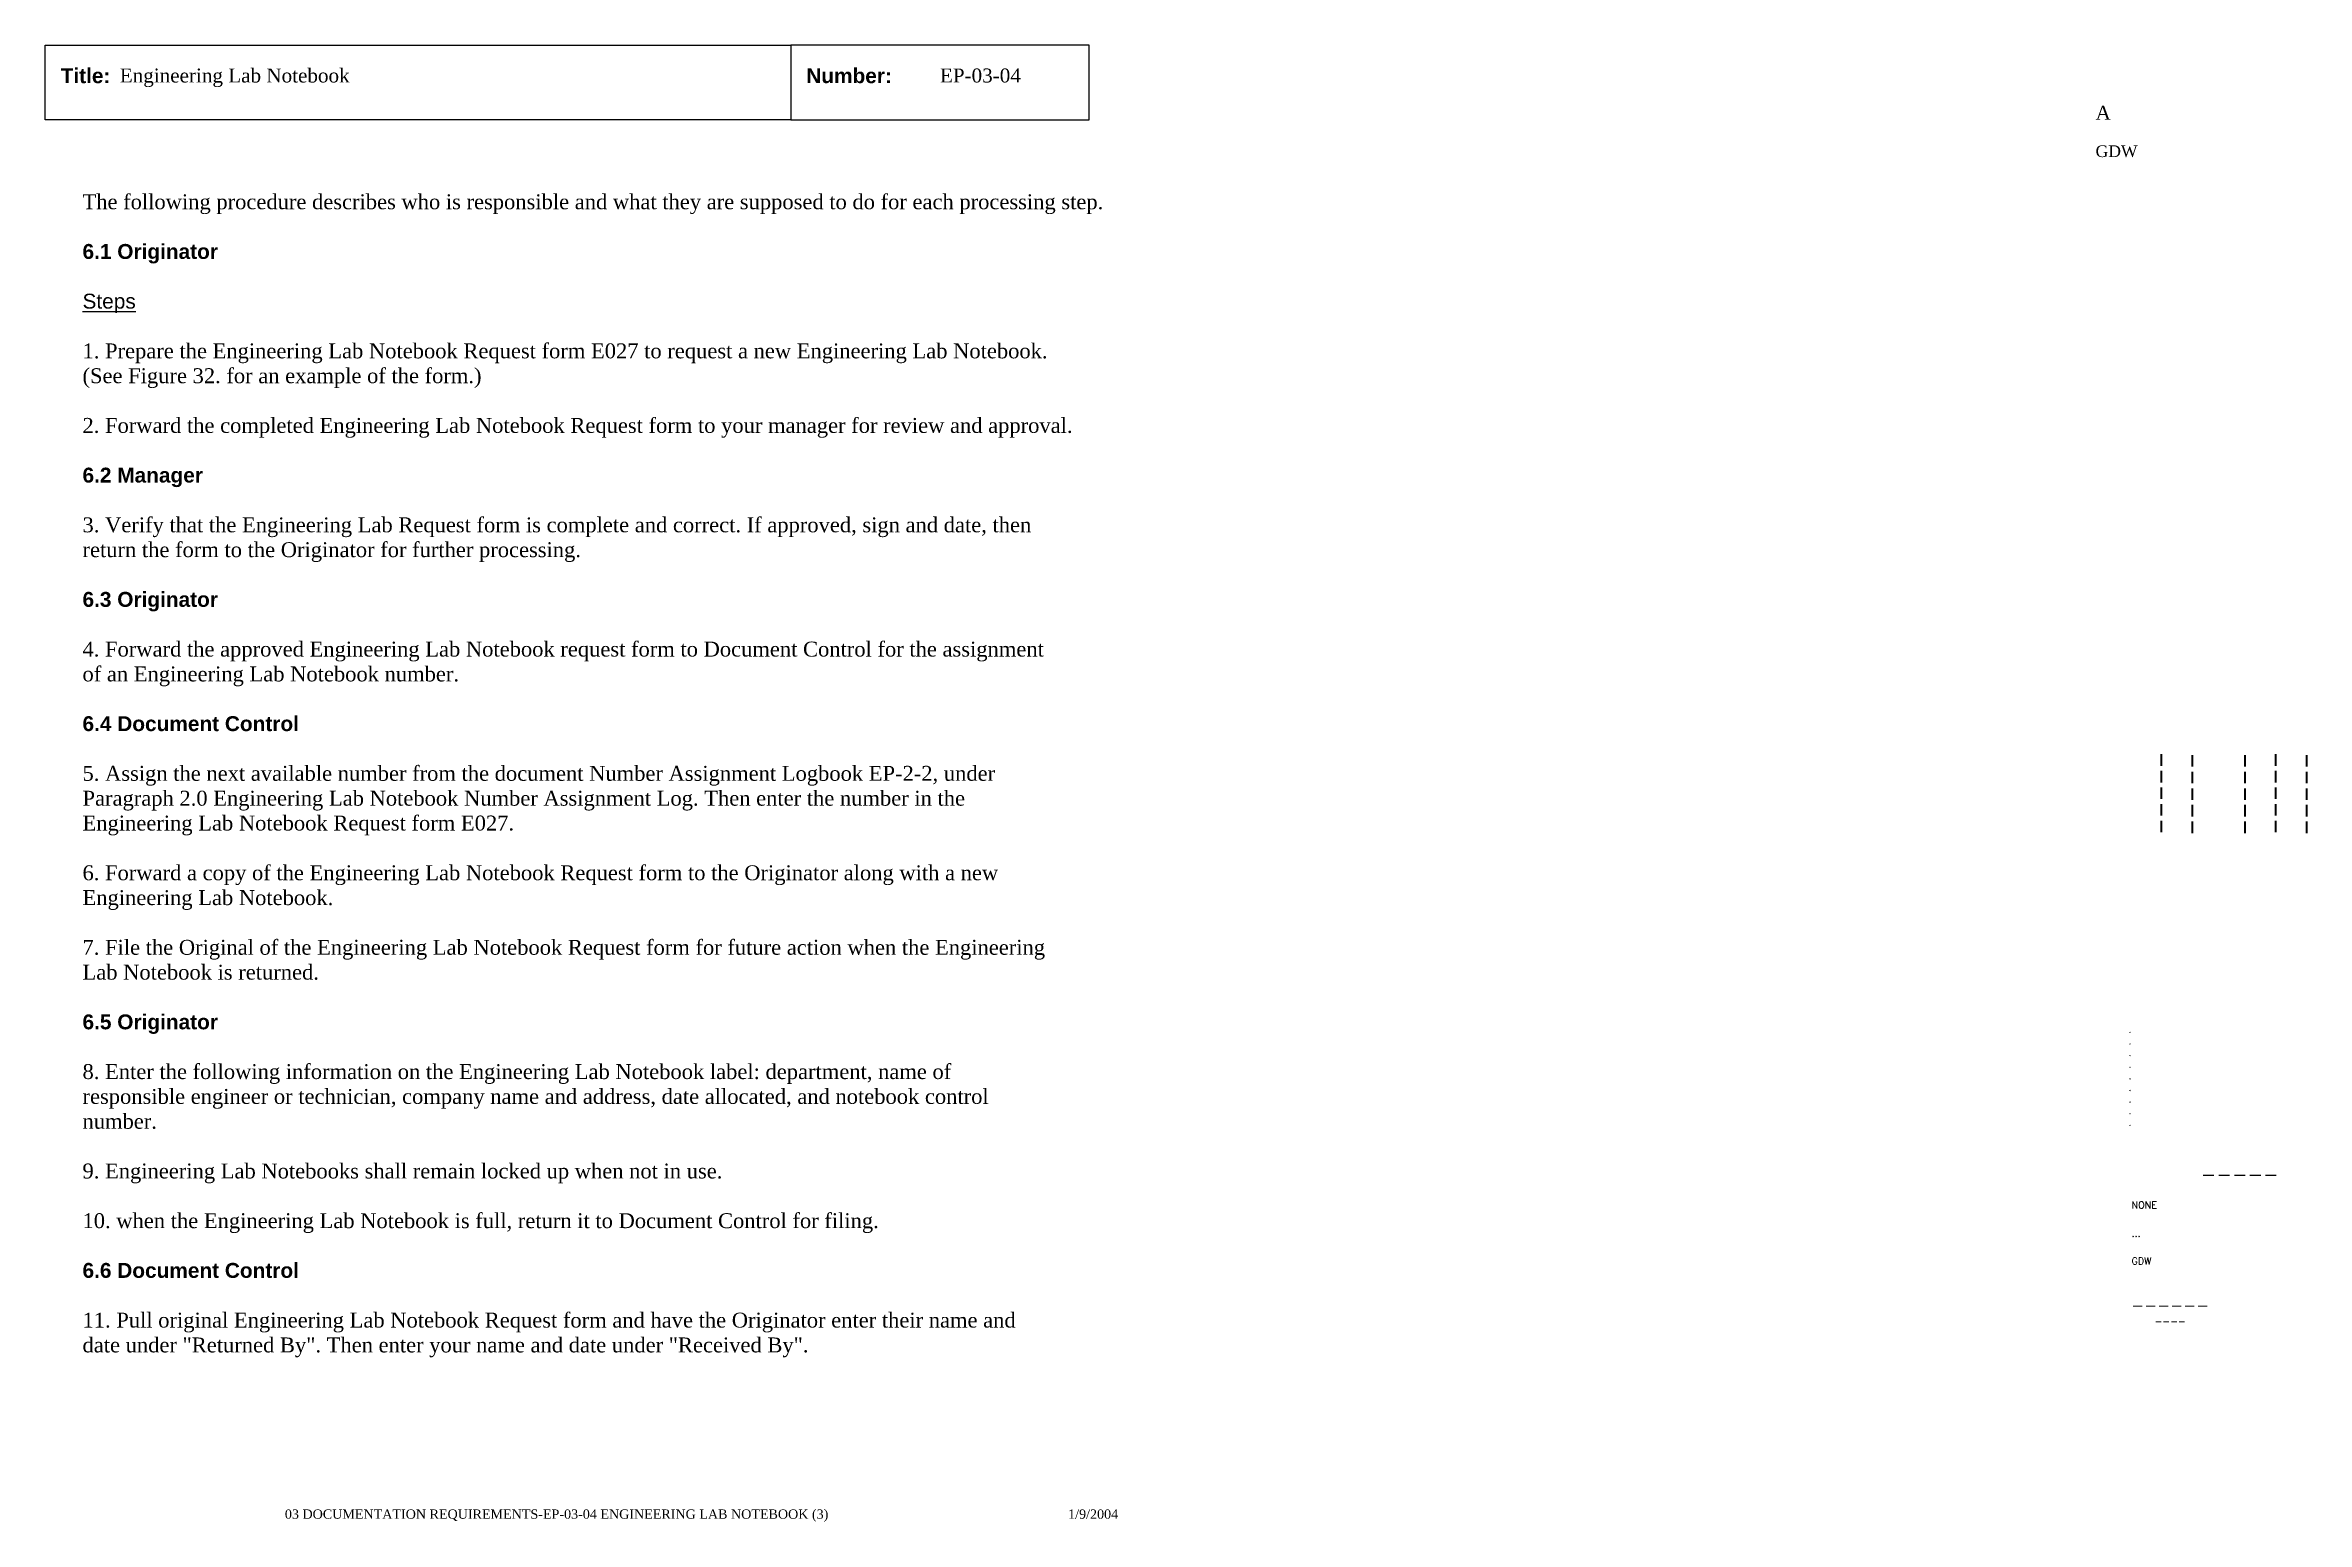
# Paper-space layout 'EP-03-04 Engineering Lab Notebook (3)' of a CAD drawing. Header units: inches. Extents: x 1 to 31.3, y 0.2 to 20.
import ezdxf
from ezdxf.enums import TextEntityAlignment as Align

# ---------------------------------------------------------------- set-up
doc = ezdxf.new("R2010")
doc.units = ezdxf.units.IN
doc.header["$MEASUREMENT"] = 0
doc.layers.add('TitleBlock_Attributes', color=40, linetype='Continuous', plot=False)
doc.layers.add('TitleBlock_Atts_Print', color=1, linetype='Continuous')
doc.styles.get("Standard").update_dxf_attribs({"font": 'simplex.shx'})
doc.styles.add('style1', font='TIMES.TTF')
doc.styles.add('styleAtt', font='TIMES.TTF')
doc.styles.add('TBBIGTEXT', font='complex.shx')

# ---------------------------------------------------------------- blocks, each defined once
blk = doc.blocks.new('Test1')
at = {"layer": 'TitleBlock_Attributes', "style": 'TBBIGTEXT', "width": 0.8}
for tag, p, height in [('SideLine1', (29.492, 9.408), 0.25), ('SideLine2', (29.906, 9.396), 0.25), ('SideLine3', (30.612, 9.396), 0.25), ('SideLine4', (31.026, 9.408), 0.25), ('SideLine5', (31.44, 9.396), 0.25), ('File-Layout', (28.803, 3.641), 0.125)]:
    blk.add_attdef(tag, p, '', height=height, rotation=90, dxfattribs=at)
at = {"layer": 'TitleBlock_Attributes'}
for tag, p, height in [('REV1', (28.947, 6.754), 0.0625), ('REV2', (28.947, 6.598), 0.0625), ('REV3', (28.947, 6.442), 0.0625), ('REV4', (28.947, 6.286), 0.0625), ('REV5', (28.947, 6.13), 0.0625), ('REV6', (28.947, 5.974), 0.0625), ('REV7', (28.947, 5.818), 0.0625), ('REV8', (28.947, 5.662), 0.0625), ('REV9', (28.947, 5.506), 0.0625), ('SCALE', (28.983, 4.394), 0.0938), ('INCHARGE', (28.983, 4.016), 0.0938), ('DRW', (28.983, 3.641), 0.0938)]:
    blk.add_attdef(tag, p, '', height=height, dxfattribs=at)
at = {"layer": 'TitleBlock_Attributes', "style": 'TBBIGTEXT'}
for tag, height, p in [('PROJNUM', 0.188, (30.434, 4.761)), ('DWG_NUM', 0.156, (31.168, 4.127)), ('CUSTOMER', 0.156, (29.501, 3.017)), ('LOCATION', 0.0938, (29.501, 2.835)), ('DESC_1', 0.188, (29.501, 2.412)), ('DESC_2', 0.188, (29.501, 2.1)), ('DESC_3', 0.188, (29.501, 1.787))]:
    blk.add_attdef(tag, text='', height=height, dxfattribs=at).set_placement(p, align=Align.CENTER)
at = {"layer": 'TitleBlock_Attributes'}
blk.add_attdef('DRW_DATE', text='', height=0.0938, dxfattribs=at).set_placement((31.149, 3.648), align=Align.CENTER)

psp = doc.layouts.new('EP-03-04 Engineering Lab Notebook (3)')

# ---------------------------------------------------------------- linework, layer by layer
for points in [[(1, 20), (11, 20), (11, 19), (1, 19)], [(11, 19), (15, 19), (15, 20), (11, 20)]]:
    psp.add_lwpolyline(points, close=True)

# ---------------------------------------------------------------- block references
ref = psp.add_blockref('Test1', (0, 0))
ref.add_attrib('CUSTOMER', '------', dxfattribs={"layer": 'TitleBlock_Attributes', "height": 0.1562, "style": 'TBBIGTEXT'}).set_placement((29.501, 3.017), align=Align.CENTER)
ref.add_attrib('LOCATION', '----', dxfattribs={"layer": 'TitleBlock_Attributes', "height": 0.0938, "style": 'TBBIGTEXT'}).set_placement((29.501, 2.835), align=Align.CENTER)
ref.add_attrib('DESC_1', 'Engineering Lab Notebook', (2, 19.5), dxfattribs={"layer": 'TitleBlock_Atts_Print', "height": 0.1875, "style": 'styleAtt'})
ref.add_attrib('DESC_2', 'EP-03-04', (13, 19.5), dxfattribs={"layer": 'TitleBlock_Atts_Print', "height": 0.1875, "style": 'styleAtt'})
ref.add_attrib('DESC_3', 'A', (28.5, 19), dxfattribs={"layer": 'TitleBlock_Attributes', "height": 0.188, "style": 'styleAtt'})
ref.add_attrib('PROJNUM', '-----', dxfattribs={"layer": 'TitleBlock_Attributes', "height": 0.1875, "style": 'TBBIGTEXT'}).set_placement((30.434, 4.761), align=Align.CENTER)
ref.add_attrib('DWG_NUM', 'GDW', (28.5, 18.5), dxfattribs={"layer": 'TitleBlock_Attributes', "height": 0.1562, "style": 'styleAtt'})
ref.add_attrib('DRW_DATE', '1/9/2004', dxfattribs={"layer": 'TitleBlock_Atts_Print', "height": 0.125, "style": 'styleAtt'}).set_placement((15.055, 0.232), align=Align.CENTER)
ref.add_attrib('DRW', 'GDW', (28.983, 3.641), dxfattribs={"layer": 'TitleBlock_Attributes', "height": 0.0938})
ref.add_attrib('INCHARGE', '...', (28.983, 4.016), dxfattribs={"layer": 'TitleBlock_Attributes', "height": 0.0938})
ref.add_attrib('SCALE', 'NONE', (28.983, 4.394), dxfattribs={"layer": 'TitleBlock_Attributes', "height": 0.0938})
ref.add_attrib('REV1', '.', (28.947, 6.754), dxfattribs={"layer": 'TitleBlock_Attributes', "height": 0.0625})
ref.add_attrib('REV2', '.', (28.947, 6.598), dxfattribs={"layer": 'TitleBlock_Attributes', "height": 0.0625})
ref.add_attrib('REV3', '.', (28.947, 6.442), dxfattribs={"layer": 'TitleBlock_Attributes', "height": 0.0625})
ref.add_attrib('REV4', '.', (28.947, 6.286), dxfattribs={"layer": 'TitleBlock_Attributes', "height": 0.0625})
ref.add_attrib('REV5', '.', (28.947, 6.13), dxfattribs={"layer": 'TitleBlock_Attributes', "height": 0.0625})
ref.add_attrib('REV6', '.', (28.947, 5.974), dxfattribs={"layer": 'TitleBlock_Attributes', "height": 0.0625})
ref.add_attrib('REV7', '.', (28.947, 5.818), dxfattribs={"layer": 'TitleBlock_Attributes', "height": 0.0625})
ref.add_attrib('REV8', '.', (28.947, 5.662), dxfattribs={"layer": 'TitleBlock_Attributes', "height": 0.0625})
ref.add_attrib('REV9', '.', (28.947, 5.506), dxfattribs={"layer": 'TitleBlock_Attributes', "height": 0.0625})
ref.add_attrib('SideLine1', '-----', (29.492, 9.408), dxfattribs={"layer": 'TitleBlock_Attributes', "height": 0.25, "rotation": 90, "style": 'TBBIGTEXT', "width": 0.8})
ref.add_attrib('SideLine2', '-----', (29.906, 9.396), dxfattribs={"layer": 'TitleBlock_Attributes', "height": 0.25, "rotation": 90, "style": 'TBBIGTEXT', "width": 0.8})
ref.add_attrib('SideLine3', '-----', (30.612, 9.396), dxfattribs={"layer": 'TitleBlock_Attributes', "height": 0.25, "rotation": 90, "style": 'TBBIGTEXT', "width": 0.8})
ref.add_attrib('SideLine4', '-----', (31.026, 9.408), dxfattribs={"layer": 'TitleBlock_Attributes', "height": 0.25, "rotation": 90, "style": 'TBBIGTEXT', "width": 0.8})
ref.add_attrib('SideLine5', '-----', (31.44, 9.396), dxfattribs={"layer": 'TitleBlock_Attributes', "height": 0.25, "rotation": 90, "style": 'TBBIGTEXT', "width": 0.8})
ref.add_attrib('File-Layout', '03 DOCUMENTATION REQUIREMENTS-EP-03-04 ENGINEERING LAB NOTEBOOK (3)', dxfattribs={"layer": 'TitleBlock_Atts_Print', "height": 0.125, "style": 'styleAtt'}).set_placement((7.859, 0.232), align=Align.CENTER)

# ---------------------------------------------------------------- texts
at = {"color": 5, "char_height": 0.2, "width": 2, "attachment_point": 1, "line_spacing_factor": 1.5, "style": 'style1'}
for s, insert in [('{\\fArial|b1|i0|c0|p34;Title:}', (1.207, 19.691)), ('{\\fArial|b1|i0|c0|p34;Number:}', (11.207, 19.691))]:
    psp.add_mtext(s, dxfattribs=dict(at, insert=insert))
at = {"color": 5, "insert": (1.5, 18), "char_height": 0.2, "width": 13, "attachment_point": 1, "style": 'style1'}
psp.add_mtext('The following procedure describes who is responsible and what they are supposed to do for each processing step.\\P\\P{\\fArial|b1|i0|c0|p34;6.1 Originator\\P\\P\\fArial|b0|i0|c0|p34;\\LSteps\\P\\P}1. Prepare the Engineering Lab Notebook Request form E027 to request a new Engineering Lab Notebook. (See Figure 32. for an example of the form.)\\P\\P2. Forward the completed Engineering Lab Notebook Request form to your manager for review and approval.\\P\\P{\\fArial|b1|i0|c0|p34;6.2 Manager\\P\\P}3. Verify that the Engineering Lab Request form is complete and correct. If approved, sign and date, then return the form to the Originator for further processing.\\P\\P{\\fArial|b1|i0|c0|p34;6.3 Originator\\P\\P}4. Forward the approved Engineering Lab Notebook request form to Document Control for the assignment of an Engineering Lab Notebook number.\\P\\P{\\fArial|b1|i0|c0|p34;6.4 Document Control\\P\\P}5. Assign the next available number from the document Number Assignment Logbook EP-2-2, under Paragraph 2.0 Engineering Lab Notebook Number Assignment Log. Then enter the number in the Engineering Lab Notebook Request form E027.\\P\\P6. Forward a copy of the Engineering Lab Notebook Request form to the Originator along with a new Engineering Lab Notebook.\\P\\P7. File the Original of the Engineering Lab Notebook Request form for future action when the Engineering Lab Notebook is returned.\\P\\P{\\fArial|b1|i0|c0|p34;6.5 Originator\\P\\P}8. Enter the following information on the Engineering Lab Notebook label: department, name of responsible engineer or technician, company name and address, date allocated, and notebook control number.\\P\\P9. Engineering Lab Notebooks shall remain locked up when not in use.\\P\\P10. when the Engineering Lab Notebook is full, return it to Document Control for filing.\\P\\P{\\fArial|b1|i0|c0|p34;6.6 Document Control\\P\\P}11. Pull original Engineering Lab Notebook Request form and have the Originator enter their name and date under "Returned By". Then enter your name and date under "Received By".', dxfattribs=at)

doc.saveas('drawing.dxf')
